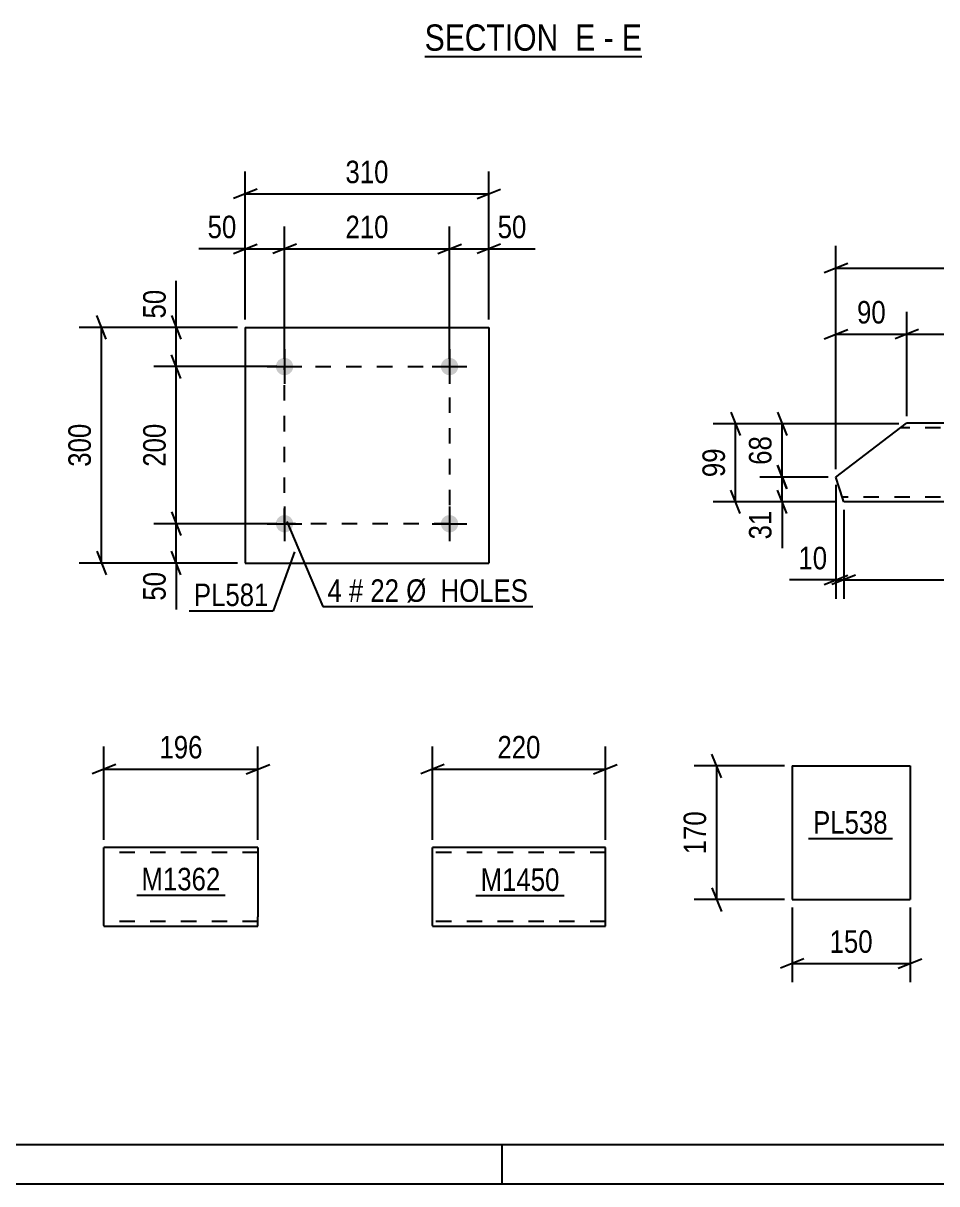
# Model space of a CAD drawing. Header units: millimetres. Extents: x 0 to 841, y 0 to 594.
# Drawn here: x 150 to 266.3, y 0 to 147.7 of the extents above; entities that cross this region are included whole.
import ezdxf

# ---------------------------------------------------------------- set-up
doc = ezdxf.new("R2010")
doc.units = ezdxf.units.MM
doc.linetypes.add('DXK_LINE_DOT2', pattern=[3.9198, 1.9599, -1.9599])
doc.styles.add('Arial Narrow', font='ARIALN.TTF', dxfattribs={"height": 0.2})

# ---------------------------------------------------------------- blocks, each defined once
blk = doc.blocks.new('Unknown-318884811-1133')
at = {"color": 5, "linetype": 'Continuous'}
for p, q in [((5, 5), (836, 5)), ((211, 0), (211, 5)), ((0, 0), (841, 0))]:
    blk.add_line(p, q, dxfattribs=at)
blk = doc.blocks.new('Unknown-318884811-15 - 1248')
at = {"color": 6, "linetype": 'Continuous'}
blk.add_line((201.12, 143.45), (228.77, 143.45), dxfattribs=at)
at = {"color": 0, "linetype": 'Continuous'}
for points in [[(219.23, 144.2), (219.23, 147.7), (201.12, 147.7), (201.12, 144.2)], [(222.83, 144.2), (222.83, 147.7), (220.28, 147.7), (220.28, 144.2)], [(225.16, 144.2), (225.16, 147.7), (223.88, 147.7), (223.88, 144.2)], [(228.77, 144.2), (228.77, 147.7), (226.21, 147.7), (226.21, 144.2)]]:
    blk.add_wipeout(points, dxfattribs=at)
at = {"color": 7, "linetype": 'Continuous', "style": 'Arial Narrow'}
for s, p in [('SECTION ', (201.12, 144.2)), ('E', (220.28, 144.2)), ('E', (226.21, 144.2)), ('-', (223.88, 144.2))]:
    blk.add_text(s, height=3.34, dxfattribs=at).set_placement(p)
blk = doc.blocks.new('Part-318884811-6609 - 6605')
at = {"color": 2, "linetype": 'Continuous'}
for p, q in [((247.89, 53.17), (247.89, 36.17)), ((247.89, 53.17), (262.89, 53.17)), ((262.89, 53.17), (262.89, 36.17)), ((247.89, 36.17), (262.89, 36.17))]:
    blk.add_line(p, q, dxfattribs=at)
blk = doc.blocks.new('Part-318884811-2285 - 2269')
at = {"color": 2, "linetype": 'Continuous'}
for p, q in [((253.46, 89.94), (262.45, 96.79)), ((282.45, 96.79), (262.45, 96.79)), ((308.52, 96.79), (282.55, 96.79)), ((308.52, 96.79), (309.9, 92.39)), ((309.9, 92.39), (302.55, 86.79)), ((254.33, 87.15), (253.46, 89.94)), ((254.41, 86.89), (254.33, 87.15)), ((254.44, 86.79), (254.41, 86.89)), ((282.45, 86.79), (254.44, 86.79)), ((302.55, 86.79), (282.55, 86.79))]:
    blk.add_line(p, q, dxfattribs=at)
at = {"color": 7, "linetype": 'DXK_LINE_DOT2'}
for p, q in [((282.45, 96.19), (261.67, 96.19)), ((308.71, 96.19), (282.55, 96.19)), ((254.24, 87.44), (254.21, 87.54)), ((282.45, 87.39), (254.25, 87.39)), ((303.34, 87.39), (282.55, 87.39))]:
    blk.add_line(p, q, dxfattribs=at)
blk = doc.blocks.new('Part-318884811-2126 - 2112')
at = {"color": 2, "linetype": 'Continuous'}
for p, q in [((179.91, 42.78), (160.31, 42.78)), ((160.31, 32.88), (160.31, 42.78)), ((179.91, 42.78), (179.91, 33.98)), ((179.91, 32.78), (179.91, 33.98)), ((160.31, 32.88), (160.31, 32.78)), ((160.31, 32.78), (179.91, 32.78))]:
    blk.add_line(p, q, dxfattribs=at)
at = {"color": 7, "linetype": 'DXK_LINE_DOT2'}
for p, q in [((179.91, 42.18), (160.31, 42.18)), ((160.31, 33.38), (160.31, 33.43)), ((179.91, 33.38), (160.31, 33.38)), ((179.91, 33.43), (179.91, 33.75)), ((179.91, 33.38), (179.91, 33.43))]:
    blk.add_line(p, q, dxfattribs=at)
blk = doc.blocks.new('Bolt-318884811-1926 - 1892')
at = {"linetype": 'Continuous'}
for points in [[(184.39, 104, -1), (182.19, 104, -1)], [(205.39, 104, -1), (203.19, 104, -1)]]:
    blk.add_hatch(color=1, dxfattribs=at).paths.add_polyline_path(points)
at = {"color": 1, "linetype": 'Continuous'}
for p, q in [((183.29, 106.2), (183.29, 101.8)), ((204.29, 106.2), (204.29, 101.8)), ((181.09, 104), (185.49, 104)), ((202.09, 104), (206.49, 104))]:
    blk.add_line(p, q, dxfattribs=at)
blk = doc.blocks.new('Bolt-318884811-1931 - 1892')
at = {"linetype": 'Continuous'}
for points in [[(184.39, 84, -1), (182.19, 84, -1)], [(205.39, 84, -1), (203.19, 84, -1)]]:
    blk.add_hatch(color=1, dxfattribs=at).paths.add_polyline_path(points)
at = {"color": 1, "linetype": 'Continuous'}
for p, q in [((183.29, 86.2), (183.29, 81.8)), ((204.29, 86.2), (204.29, 81.8)), ((181.09, 84), (185.49, 84)), ((202.09, 84), (206.49, 84))]:
    blk.add_line(p, q, dxfattribs=at)
blk = doc.blocks.new('Part-318884811-1946 - 1892')
at = {"color": 2, "linetype": 'Continuous'}
for p, q in [((178.29, 108.99), (178.29, 78.99)), ((178.29, 108.99), (209.29, 108.99)), ((209.29, 108.99), (209.29, 78.99)), ((178.29, 78.99), (209.29, 78.99))]:
    blk.add_line(p, q, dxfattribs=at)
blk = doc.blocks.new('Part-318884811-1875 - 1861')
at = {"color": 2, "linetype": 'Continuous'}
for p, q in [((202.12, 32.88), (202.12, 42.78)), ((224.12, 42.78), (202.12, 42.78)), ((224.12, 33.98), (224.12, 42.78)), ((224.12, 32.78), (224.12, 33.98)), ((202.12, 32.88), (202.12, 32.78)), ((202.12, 32.78), (224.12, 32.78))]:
    blk.add_line(p, q, dxfattribs=at)
at = {"color": 7, "linetype": 'DXK_LINE_DOT2'}
for p, q in [((224.12, 42.18), (202.12, 42.18)), ((202.12, 33.38), (202.12, 33.43)), ((224.12, 33.38), (202.12, 33.38)), ((224.12, 33.43), (224.12, 33.75)), ((224.12, 33.38), (224.12, 33.43))]:
    blk.add_line(p, q, dxfattribs=at)
blk = doc.blocks.new('Rectangle-318884811-2055 - 1892')
at = {"color": 1, "linetype": 'DXK_LINE_DOT2'}
blk.add_lwpolyline([(183.29, 104), (204.29, 104), (204.29, 84), (183.29, 84), (183.29, 104)], close=True, dxfattribs=at)
blk = doc.blocks.new('StraightDimension-318884811-6611 - 6605')
at = {"color": 7, "linetype": 'Continuous'}
for p, q in [((238.88, 51.67), (237.68, 54.67)), ((246.89, 53.17), (235.43, 53.17)), ((238.28, 36.17), (238.28, 53.17)), ((237.68, 37.67), (238.88, 34.67)), ((246.89, 36.17), (235.43, 36.17))]:
    blk.add_line(p, q, dxfattribs=at)
at = {"color": 0}
blk.add_wipeout([(237.53, 48.01), (233.33, 48.01), (233.33, 41.33), (237.53, 41.33)], dxfattribs=at)
at = {"color": 3, "style": 'Arial Narrow'}
blk.add_text('170', height=2.863, rotation=90.0002, dxfattribs=at).set_placement((236.93, 41.93))
blk = doc.blocks.new('StraightDimension-318884811-6622 - 6605')
at = {"color": 7, "linetype": 'Continuous'}
for p, q in [((247.89, 35.17), (247.89, 25.64)), ((262.89, 35.17), (262.89, 25.64)), ((249.39, 28.64), (246.39, 27.44)), ((261.39, 27.44), (264.39, 28.64)), ((247.89, 28.04), (262.89, 28.04))]:
    blk.add_line(p, q, dxfattribs=at)
at = {"color": 0}
blk.add_wipeout([(258.74, 28.79), (258.74, 32.99), (252.05, 32.99), (252.05, 28.79)], dxfattribs=at)
at = {"color": 3, "style": 'Arial Narrow'}
blk.add_text('150', height=2.863, dxfattribs=at).set_placement((252.65, 29.39))
blk = doc.blocks.new('StraightDimension-318884811-2288 - 2269')
at = {"color": 7, "linetype": 'Continuous'}
for p, q in [((240.08, 98.21), (241.28, 95.21)), ((261.48, 96.71), (237.83, 96.71)), ((240.68, 86.79), (240.68, 96.71)), ((241.28, 85.29), (240.08, 88.29)), ((253.44, 86.79), (237.83, 86.79))]:
    blk.add_line(p, q, dxfattribs=at)
at = {"color": 0}
blk.add_wipeout([(239.93, 94.18), (235.73, 94.18), (235.73, 89.33), (239.93, 89.33)], dxfattribs=at)
at = {"color": 3, "style": 'Arial Narrow'}
blk.add_text('99', height=2.863, rotation=90.0002, dxfattribs=at).set_placement((239.33, 89.93))
blk = doc.blocks.new('StraightDimension-318884811-2544 - 2269')
at = {"color": 7, "linetype": 'Continuous'}
for p, q in [((253.46, 90.94), (253.46, 119.38)), ((309.9, 93.39), (309.9, 119.38)), ((254.96, 117.13), (251.96, 115.93)), ((308.4, 115.93), (311.4, 117.13)), ((253.46, 116.53), (309.9, 116.53))]:
    blk.add_line(p, q, dxfattribs=at)
at = {"color": 0}
blk.add_wipeout([(285.93, 117.28), (285.93, 121.48), (277.42, 121.48), (277.42, 117.28)], dxfattribs=at)
at = {"color": 3, "style": 'Arial Narrow'}
blk.add_text('3167', height=2.863, dxfattribs=at).set_placement((278.02, 117.88))
blk = doc.blocks.new('StraightDimension-318884811-2401 - 2269')
at = {"color": 7, "linetype": 'Continuous'}
for p, q in [((246, 98.21), (247.2, 95.21)), ((261.48, 96.71), (243.75, 96.71)), ((246.6, 89.94), (246.6, 96.71)), ((247.2, 88.44), (246, 91.44)), ((252.46, 89.94), (243.75, 89.94))]:
    blk.add_line(p, q, dxfattribs=at)
at = {"color": 0}
blk.add_wipeout([(245.85, 95.75), (241.65, 95.75), (241.65, 90.9), (245.85, 90.9)], dxfattribs=at)
at = {"color": 3, "style": 'Arial Narrow'}
blk.add_text('68', height=2.863, rotation=90.0002, dxfattribs=at).set_placement((245.25, 91.5))
blk = doc.blocks.new('StraightDimension-318884811-2377 - 2269')
at = {"color": 7, "linetype": 'Continuous'}
for p, q in [((246, 91.44), (247.2, 88.44)), ((252.46, 89.94), (243.75, 89.94)), ((246.6, 86.79), (246.6, 89.94)), ((247.2, 85.29), (246, 88.29)), ((253.44, 86.79), (243.75, 86.79)), ((246.6, 86.79), (246.6, 80.89)), ((246.6, 86.79), (246.6, 80.89))]:
    blk.add_line(p, q, dxfattribs=at)
at = {"color": 0}
blk.add_wipeout([(245.85, 86.27), (241.65, 86.27), (241.65, 81.41), (245.85, 81.41)], dxfattribs=at)
at = {"color": 3, "style": 'Arial Narrow'}
blk.add_text('31', height=2.863, rotation=90.0002, dxfattribs=at).set_placement((245.25, 82.01))
blk = doc.blocks.new('StraightDimension-318884811-2443 - 2269')
at = {"color": 7, "linetype": 'Continuous'}
for p, q in [((262.48, 97.71), (262.48, 110.98)), ((308.52, 97.79), (308.52, 110.98)), ((263.98, 108.73), (260.98, 107.53)), ((262.48, 108.13), (308.52, 108.13)), ((307.02, 107.53), (310.02, 108.73))]:
    blk.add_line(p, q, dxfattribs=at)
at = {"color": 0}
blk.add_wipeout([(289.76, 108.88), (289.76, 113.08), (281.24, 113.08), (281.24, 108.88)], dxfattribs=at)
at = {"color": 3, "style": 'Arial Narrow'}
blk.add_text('3063', height=2.863, dxfattribs=at).set_placement((281.84, 109.48))
blk = doc.blocks.new('StraightDimension-318884811-2467 - 2269')
at = {"color": 7, "linetype": 'Continuous'}
for p, q in [((253.46, 90.94), (253.46, 110.98)), ((262.48, 97.71), (262.48, 110.98)), ((251.96, 107.53), (254.96, 108.73)), ((253.46, 108.13), (262.48, 108.13)), ((263.98, 108.73), (260.98, 107.53))]:
    blk.add_line(p, q, dxfattribs=at)
at = {"color": 0}
blk.add_wipeout([(260.4, 108.88), (260.4, 113.08), (255.54, 113.08), (255.54, 108.88)], dxfattribs=at)
at = {"color": 3, "style": 'Arial Narrow'}
blk.add_text('90', height=2.863, dxfattribs=at).set_placement((256.14, 109.48))
blk = doc.blocks.new('StraightDimension-318884811-2485 - 2269')
at = {"color": 7, "linetype": 'Continuous'}
for p, q in [((253.46, 88.94), (253.46, 74.45)), ((254.44, 85.79), (254.44, 74.45)), ((253.46, 76.85), (247.55, 76.85)), ((253.46, 76.85), (247.55, 76.85)), ((251.96, 76.25), (254.96, 77.45)), ((255.94, 77.45), (252.94, 76.25)), ((253.46, 76.85), (254.44, 76.85))]:
    blk.add_line(p, q, dxfattribs=at)
at = {"color": 0}
blk.add_wipeout([(252.94, 77.6), (252.94, 81.8), (248.08, 81.8), (248.08, 77.6)], dxfattribs=at)
at = {"color": 3, "style": 'Arial Narrow'}
blk.add_text('10', height=2.863, dxfattribs=at).set_placement((248.68, 78.2))
blk = doc.blocks.new('StraightDimension-318884811-2502 - 2269')
at = {"color": 7, "linetype": 'Continuous'}
for p, q in [((254.44, 85.79), (254.44, 74.45)), ((302.55, 85.79), (302.55, 74.45)), ((255.94, 77.45), (252.94, 76.25)), ((254.44, 76.85), (302.55, 76.85)), ((301.05, 76.25), (304.05, 77.45))]:
    blk.add_line(p, q, dxfattribs=at)
at = {"color": 0}
blk.add_wipeout([(282.75, 77.6), (282.75, 81.8), (274.24, 81.8), (274.24, 77.6)], dxfattribs=at)
at = {"color": 3, "style": 'Arial Narrow'}
blk.add_text('3083', height=2.863, dxfattribs=at).set_placement((274.84, 78.2))
blk = doc.blocks.new('StraightDimension-318884811-2128 - 2112')
at = {"color": 7, "linetype": 'Continuous'}
for p, q in [((160.31, 43.78), (160.31, 55.63)), ((179.91, 43.78), (179.91, 55.63)), ((161.81, 53.38), (158.81, 52.18)), ((178.41, 52.18), (181.41, 53.38)), ((160.31, 52.78), (179.91, 52.78))]:
    blk.add_line(p, q, dxfattribs=at)
at = {"color": 0}
blk.add_wipeout([(173.45, 53.53), (173.45, 57.73), (166.77, 57.73), (166.77, 53.53)], dxfattribs=at)
at = {"color": 3, "style": 'Arial Narrow'}
blk.add_text('196', height=2.863, dxfattribs=at).set_placement((167.37, 54.13))
blk = doc.blocks.new('StraightDimension-318884811-1991 - 1892')
at = {"color": 7, "linetype": 'Continuous'}
for p, q in [((160.59, 107.49), (159.39, 110.49)), ((177.29, 108.99), (157.14, 108.99)), ((159.99, 78.99), (159.99, 108.99)), ((159.39, 80.49), (160.59, 77.49)), ((177.29, 78.99), (157.14, 78.99))]:
    blk.add_line(p, q, dxfattribs=at)
at = {"color": 0}
blk.add_wipeout([(159.24, 97.34), (155.04, 97.34), (155.04, 90.65), (159.24, 90.65)], dxfattribs=at)
at = {"color": 3, "style": 'Arial Narrow'}
blk.add_text('300', height=2.863, rotation=90.0002, dxfattribs=at).set_placement((158.64, 91.25))
blk = doc.blocks.new('StraightDimension-318884811-1948 - 1892')
at = {"color": 7, "linetype": 'Continuous'}
for p, q in [((168.91, 85.5), (170.11, 82.5)), ((182.29, 84), (166.66, 84)), ((169.51, 78.99), (169.51, 84)), ((170.11, 77.49), (168.91, 80.49)), ((177.29, 78.99), (166.66, 78.99)), ((169.51, 78.99), (169.51, 73.09)), ((169.51, 78.99), (169.51, 73.09))]:
    blk.add_line(p, q, dxfattribs=at)
at = {"color": 0}
blk.add_wipeout([(168.76, 78.47), (164.56, 78.47), (164.56, 73.61), (168.76, 73.61)], dxfattribs=at)
at = {"color": 3, "style": 'Arial Narrow'}
blk.add_text('50', height=2.863, rotation=90.0002, dxfattribs=at).set_placement((168.16, 74.21))
blk = doc.blocks.new('StraightDimension-318884811-1961 - 1892')
at = {"color": 7, "linetype": 'Continuous'}
for p, q in [((170.11, 102.5), (168.91, 105.5)), ((182.29, 104), (166.66, 104)), ((169.51, 84), (169.51, 104)), ((168.91, 85.5), (170.11, 82.5)), ((182.29, 84), (166.66, 84))]:
    blk.add_line(p, q, dxfattribs=at)
at = {"color": 0}
blk.add_wipeout([(168.76, 97.34), (164.56, 97.34), (164.56, 90.65), (168.76, 90.65)], dxfattribs=at)
at = {"color": 3, "style": 'Arial Narrow'}
blk.add_text('200', height=2.863, rotation=90.0002, dxfattribs=at).set_placement((168.16, 91.25))
blk = doc.blocks.new('StraightDimension-318884811-1977 - 1892')
at = {"color": 7, "linetype": 'Continuous'}
for p, q in [((169.51, 108.99), (169.51, 114.9)), ((169.51, 108.99), (169.51, 114.9)), ((168.91, 110.49), (170.11, 107.49)), ((177.29, 108.99), (166.66, 108.99)), ((169.51, 104), (169.51, 108.99)), ((170.11, 102.5), (168.91, 105.5)), ((182.29, 104), (166.66, 104))]:
    blk.add_line(p, q, dxfattribs=at)
at = {"color": 0}
blk.add_wipeout([(168.76, 114.37), (164.56, 114.37), (164.56, 109.52), (168.76, 109.52)], dxfattribs=at)
at = {"color": 3, "style": 'Arial Narrow'}
blk.add_text('50', height=2.863, rotation=90.0002, dxfattribs=at).set_placement((168.16, 110.12))
blk = doc.blocks.new('StraightDimension-318884811-2002 - 1892')
at = {"color": 7, "linetype": 'Continuous'}
for p, q in [((178.29, 109.99), (178.29, 128.84)), ((209.29, 109.99), (209.29, 128.84)), ((179.79, 126.59), (176.79, 125.39)), ((178.29, 125.99), (209.29, 125.99)), ((207.79, 125.39), (210.79, 126.59))]:
    blk.add_line(p, q, dxfattribs=at)
at = {"color": 0}
blk.add_wipeout([(197.13, 126.74), (197.13, 130.94), (190.44, 130.94), (190.44, 126.74)], dxfattribs=at)
at = {"color": 3, "style": 'Arial Narrow'}
blk.add_text('310', height=2.863, dxfattribs=at).set_placement((191.04, 127.34))
blk = doc.blocks.new('StraightDimension-318884811-2013 - 1892')
at = {"color": 7, "linetype": 'Continuous'}
for p, q in [((204.29, 105), (204.29, 121.84)), ((209.29, 109.99), (209.29, 121.84)), ((202.79, 118.39), (205.79, 119.59)), ((204.29, 118.99), (209.29, 118.99)), ((210.79, 119.59), (207.79, 118.39)), ((209.29, 118.99), (215.19, 118.99)), ((209.29, 118.99), (215.19, 118.99))]:
    blk.add_line(p, q, dxfattribs=at)
at = {"color": 0}
blk.add_wipeout([(214.67, 119.74), (214.67, 123.94), (209.81, 123.94), (209.81, 119.74)], dxfattribs=at)
at = {"color": 3, "style": 'Arial Narrow'}
blk.add_text('50', height=2.863, dxfattribs=at).set_placement((210.41, 120.34))
blk = doc.blocks.new('StraightDimension-318884811-2026 - 1892')
at = {"color": 7, "linetype": 'Continuous'}
for p, q in [((183.29, 105), (183.29, 121.84)), ((204.29, 105), (204.29, 121.84)), ((184.79, 119.59), (181.79, 118.39)), ((183.29, 118.99), (204.29, 118.99)), ((202.79, 118.39), (205.79, 119.59))]:
    blk.add_line(p, q, dxfattribs=at)
at = {"color": 0}
blk.add_wipeout([(197.13, 119.74), (197.13, 123.94), (190.44, 123.94), (190.44, 119.74)], dxfattribs=at)
at = {"color": 3, "style": 'Arial Narrow'}
blk.add_text('210', height=2.863, dxfattribs=at).set_placement((191.04, 120.34))
blk = doc.blocks.new('StraightDimension-318884811-2042 - 1892')
at = {"color": 7, "linetype": 'Continuous'}
for p, q in [((178.29, 109.99), (178.29, 121.84)), ((183.29, 105), (183.29, 121.84)), ((178.29, 118.99), (172.38, 118.99)), ((178.29, 118.99), (172.38, 118.99)), ((176.79, 118.39), (179.79, 119.59)), ((178.29, 118.99), (183.29, 118.99)), ((184.79, 119.59), (181.79, 118.39))]:
    blk.add_line(p, q, dxfattribs=at)
at = {"color": 0}
blk.add_wipeout([(177.76, 119.74), (177.76, 123.94), (172.9, 123.94), (172.9, 119.74)], dxfattribs=at)
at = {"color": 3, "style": 'Arial Narrow'}
blk.add_text('50', height=2.863, dxfattribs=at).set_placement((173.5, 120.34))
blk = doc.blocks.new('StraightDimension-318884811-1878 - 1861')
at = {"color": 7, "linetype": 'Continuous'}
for p, q in [((202.12, 43.78), (202.12, 55.63)), ((224.12, 43.78), (224.12, 55.63)), ((203.62, 53.38), (200.62, 52.18)), ((222.62, 52.18), (225.62, 53.38)), ((202.12, 52.78), (224.12, 52.78))]:
    blk.add_line(p, q, dxfattribs=at)
at = {"color": 0}
blk.add_wipeout([(216.46, 53.53), (216.46, 57.73), (209.78, 57.73), (209.78, 53.53)], dxfattribs=at)
at = {"color": 3, "style": 'Arial Narrow'}
blk.add_text('220', height=2.863, dxfattribs=at).set_placement((210.38, 54.13))
blk = doc.blocks.new('Mark-318884811-6607 - 6605')
at = {"color": 0}
blk.add_wipeout([(260.06, 44.56), (260.06, 47.56), (250.55, 47.56), (250.55, 44.56)], dxfattribs=at)
blk.add_wipeout([(260.06, 44.56), (260.06, 47.56), (250.55, 47.56), (250.55, 44.56)], dxfattribs=at)
at = {"color": 30, "linetype": 'Continuous'}
blk.add_line((249.95, 43.96), (260.66, 43.96), dxfattribs=at)
at = {"color": 3, "style": 'Arial Narrow'}
blk.add_text('PL538', height=2.863, dxfattribs=at).set_placement((250.55, 44.56))
blk = doc.blocks.new('Mark-318884811-2124 - 2112')
at = {"color": 0}
blk.add_wipeout([(175.14, 37.35), (175.14, 40.35), (165.08, 40.35), (165.08, 37.35)], dxfattribs=at)
blk.add_wipeout([(175.14, 37.35), (175.14, 40.35), (165.08, 40.35), (165.08, 37.35)], dxfattribs=at)
at = {"color": 30, "linetype": 'Continuous'}
blk.add_line((164.48, 36.75), (175.74, 36.75), dxfattribs=at)
at = {"color": 3, "style": 'Arial Narrow'}
blk.add_text('M1362', height=2.863, dxfattribs=at).set_placement((165.08, 37.35))
blk = doc.blocks.new('MarkSet-318884811-2102 - 1892')
at = {"color": 0}
for points in [[(190.58, 74.06), (190.58, 77.06), (188.75, 77.06), (188.75, 74.06)], [(193.31, 74.06), (193.31, 77.06), (191.48, 77.06), (191.48, 74.06)], [(197.87, 74.06), (197.87, 77.06), (194.21, 77.06), (194.21, 74.06)], [(214.29, 74.06), (214.29, 77.06), (198.77, 77.06), (198.77, 74.06)]]:
    blk.add_wipeout(points, dxfattribs=at)
for points in [[(190.58, 74.06), (190.58, 77.06), (188.75, 77.06), (188.75, 74.06)], [(193.31, 74.06), (193.31, 77.06), (191.48, 77.06), (191.48, 74.06)], [(197.87, 74.06), (197.87, 77.06), (194.21, 77.06), (194.21, 74.06)], [(214.29, 74.06), (214.29, 77.06), (198.77, 77.06), (198.77, 74.06)]]:
    blk.add_wipeout(points, dxfattribs=at)
at = {"color": 7, "linetype": 'Continuous'}
for p, q in [((183.56, 84.27), (188.15, 73.46)), ((188.15, 73.46), (214.89, 73.46))]:
    blk.add_line(p, q, dxfattribs=at)
at = {"color": 3, "style": 'Arial Narrow'}
for s, height, p in [('4', 2.86, (188.75, 74.06)), ('#', 2.86, (191.48, 74.06)), ('22', 2.863, (194.21, 74.06)), ('Ø  HOLES', 2.863, (198.77, 74.06))]:
    blk.add_text(s, height=height, dxfattribs=at).set_placement(p)
blk = doc.blocks.new('Mark-318884811-1942 - 1892')
at = {"color": 0}
blk.add_wipeout([(181.26, 73.52), (181.26, 76.52), (171.75, 76.52), (171.75, 73.52)], dxfattribs=at)
blk.add_wipeout([(181.26, 73.52), (181.26, 76.52), (171.75, 76.52), (171.75, 73.52)], dxfattribs=at)
at = {"color": 30, "linetype": 'Continuous'}
for p in [(184.55, 80.44), (171.15, 72.92)]:
    blk.add_line(p, (181.86, 72.92), dxfattribs=at)
at = {"color": 3, "style": 'Arial Narrow'}
blk.add_text('PL581', height=2.863, dxfattribs=at).set_placement((171.75, 73.52))
blk = doc.blocks.new('Mark-318884811-1873 - 1861')
at = {"color": 0}
blk.add_wipeout([(218.29, 37.27), (218.29, 40.27), (208.24, 40.27), (208.24, 37.27)], dxfattribs=at)
blk.add_wipeout([(218.29, 37.27), (218.29, 40.27), (208.24, 40.27), (208.24, 37.27)], dxfattribs=at)
at = {"color": 30, "linetype": 'Continuous'}
blk.add_line((207.64, 36.67), (218.89, 36.67), dxfattribs=at)
at = {"color": 3, "style": 'Arial Narrow'}
blk.add_text('M1450', height=2.863, dxfattribs=at).set_placement((208.24, 37.27))

msp = doc.modelspace()

# ---------------------------------------------------------------- block references
for name in ['Unknown-318884811-1133', 'Part-318884811-1946 - 1892', 'Bolt-318884811-1926 - 1892', 'Rectangle-318884811-2055 - 1892', 'Part-318884811-2285 - 2269', 'Bolt-318884811-1931 - 1892', 'Part-318884811-6609 - 6605', 'Part-318884811-2126 - 2112', 'Part-318884811-1875 - 1861']:
    msp.add_blockref(name, (0, 0))

# ---------------------------------------------------------------- next in the draw order: block references
for name in ['Unknown-318884811-15 - 1248', 'StraightDimension-318884811-1991 - 1892', 'StraightDimension-318884811-2288 - 2269', 'MarkSet-318884811-2102 - 1892', 'StraightDimension-318884811-2128 - 2112', 'StraightDimension-318884811-1878 - 1861', 'StraightDimension-318884811-6611 - 6605', 'Mark-318884811-6607 - 6605', 'Mark-318884811-2124 - 2112', 'Mark-318884811-1873 - 1861']:
    msp.add_blockref(name, (0, 0))

# ---------------------------------------------------------------- next in the draw order: block references
for name in ['StraightDimension-318884811-2544 - 2269', 'StraightDimension-318884811-1948 - 1892', 'StraightDimension-318884811-6622 - 6605']:
    msp.add_blockref(name, (0, 0))

# ---------------------------------------------------------------- next in the draw order: block references
for name in ['StraightDimension-318884811-1961 - 1892', 'StraightDimension-318884811-2401 - 2269', 'Mark-318884811-1942 - 1892']:
    msp.add_blockref(name, (0, 0))

# ---------------------------------------------------------------- next in the draw order: block references
for name in ['StraightDimension-318884811-1977 - 1892', 'StraightDimension-318884811-2443 - 2269', 'StraightDimension-318884811-2377 - 2269']:
    msp.add_blockref(name, (0, 0))

# ---------------------------------------------------------------- next in the draw order: block references
for name in ['StraightDimension-318884811-2002 - 1892', 'StraightDimension-318884811-2467 - 2269', 'StraightDimension-318884811-2485 - 2269']:
    msp.add_blockref(name, (0, 0))

# ---------------------------------------------------------------- next in the draw order: block references
for name in ['StraightDimension-318884811-2013 - 1892', 'StraightDimension-318884811-2502 - 2269']:
    msp.add_blockref(name, (0, 0))

# ---------------------------------------------------------------- next in the draw order: block references
msp.add_blockref('StraightDimension-318884811-2026 - 1892', (0, 0))

# ---------------------------------------------------------------- next in the draw order: block references
msp.add_blockref('StraightDimension-318884811-2042 - 1892', (0, 0))

doc.saveas('drawing.dxf')
